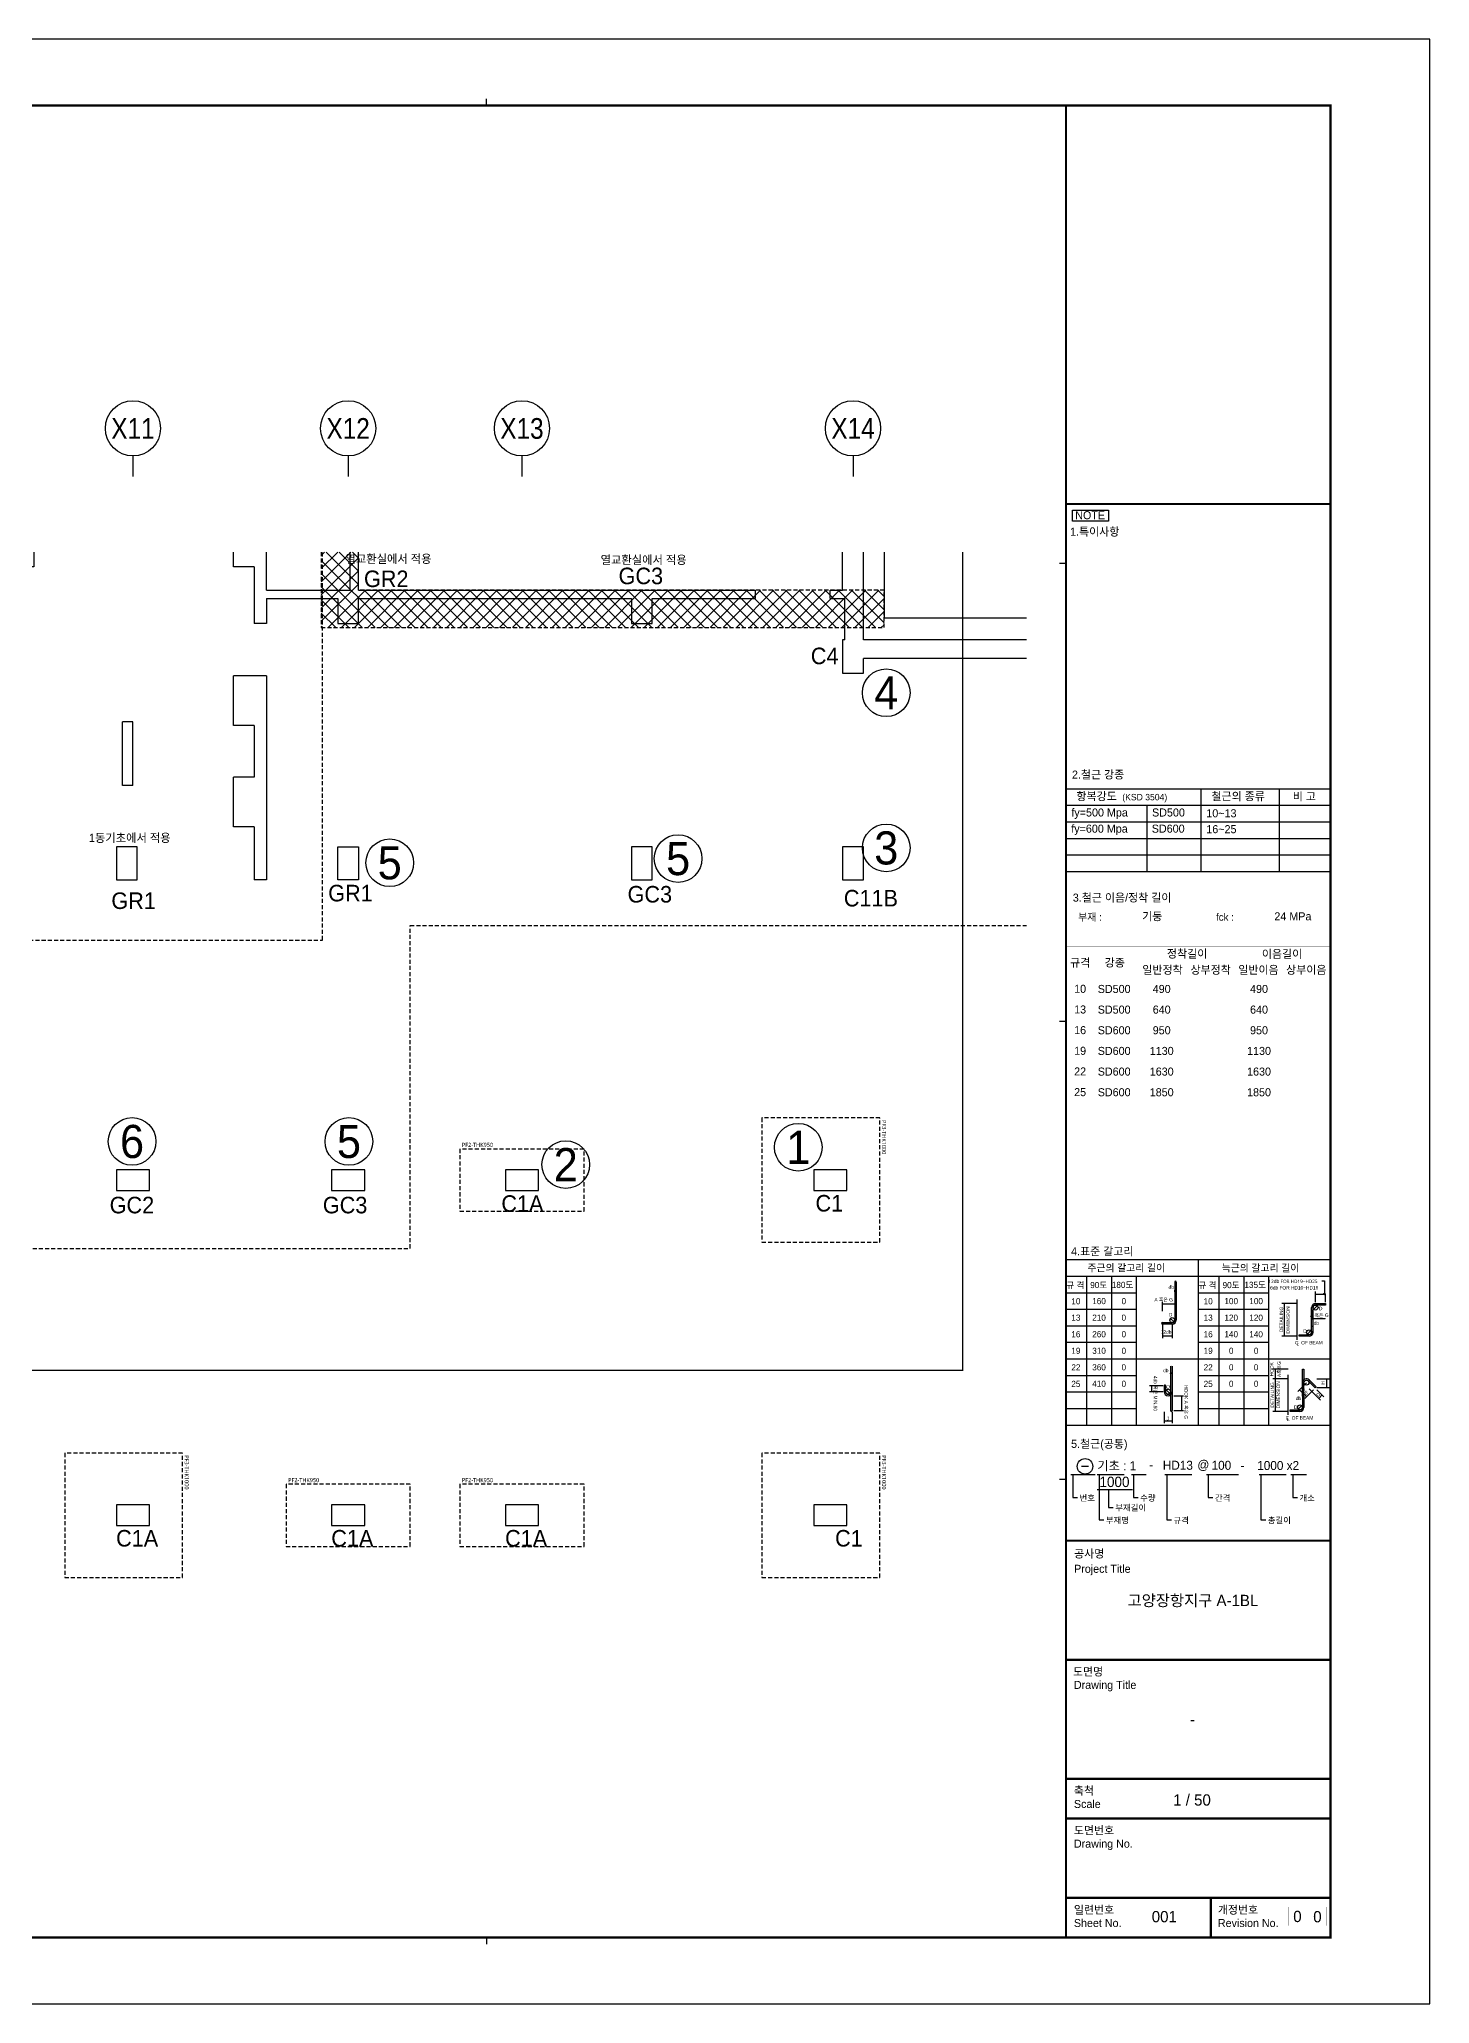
# Model space of a CAD drawing. Header units: millimetres. Extents: x 321717 to 696608, y -514806 to -16026.
# Drawn here: x 437864 to 471464, y -456668 to -409205 of the extents above; entities that cross this region are included whole.
import ezdxf
from ezdxf.enums import TextEntityAlignment as Align

# ---------------------------------------------------------------- set-up
doc = ezdxf.new("R2010")
doc.units = ezdxf.units.MM
doc.header["$LTSCALE"] = 65
doc.linetypes.add('XS-기초$0$HID', pattern=[2.3, 1.5, -0.8])
doc.layers.get('Defpoints').update_dxf_attribs({"color": 145})
for name, color, linetype in [('AMAC-NO', 5, 'Continuous'), ('BUB', 7, 'Continuous'), ('NAME-C', 1, 'Continuous'), ('NAME-F', 6, 'Continuous'), ('XS-기초$0$MAT', 3, 'XS-기초$0$HID'), ('XS-기초$0$PILE-P', 4, 'XS-기초$0$HID'), ('XS-기초$0$WALL', 11, 'Continuous'), ('XS-기초$0$기초꺽임', 4, 'XS-기초$0$HID'), ('XS-기초$0$기초꺽임-HAT', 5, 'Continuous'), ('XS-기초$0$기초연단', 3, 'Continuous'), ('XS-기초$0$하부보강', 7, 'XS-기초$0$HID'), ('기초꺽임', 7, 'Continuous')]:
    doc.layers.add(name, color=color, linetype=linetype)
doc.layers.add('TEXT', color=3, linetype='Continuous', lineweight=9)
doc.layers.add('XTITLE', color=22, linetype='Continuous', lineweight=0)
doc.layers.add('XS-기초$0$DEFPOINT', color=144, linetype='Continuous', plot=False)
doc.styles.add('ARIAL', font='malgun_0.ttf')
doc.styles.add('HYULL', font='Dotum.ttf')
doc.styles.add('XRebarSheet', font='HMKMRHD.TTF')
doc.styles.add('XS-기초$0$맑은고딕', font='malgun_0.ttf')
doc.styles.add('돋움', font='malgun_0.ttf')
doc.styles.add('돋음', font='Dotum.ttf')
doc.dimstyles.new('NDIM', dxfattribs={"dimtxt": 3, "dimasz": 1.5, "dimexe": 2, "dimexo": 2, "dimgap": 1, "dimtad": 1, "dimdec": 0, "dimdsep": 46, "dimlunit": 6, "dimtxsty": 'ARIAL', "dimblk": 'DOT', "dimcen": 1, "dimclrd": 256, "dimclre": 7, "dimclrt": 3, "dimadec": 0, "dimazin": 0, "dimtfac": 1, "dimtdec": 0, "dimtix": 1, "dimtmove": 2, "dimatfit": 3, "dimldrblk": 'DOT', "dimfxl": 8, "dimtvp": 1, "dimtolj": 1, "dimlwd": -1, "dimlwe": -1, "dimarcsym": 0})

# ---------------------------------------------------------------- blocks, each defined once
blk = doc.blocks.new('_Dot')
at = {"color": 0, "linetype": 'ByBlock', "lineweight": -2}
blk.add_line((-0.5, 0), (-1, 0), dxfattribs=at)
at = {"color": 0, "linetype": 'ByBlock', "const_width": 0.5}
blk.add_lwpolyline([(-0.25, 0, 1), (0.25, 0, 1)], format="xyb", close=True, dxfattribs=at)
blk = doc.blocks.new('*D118')
at = {"color": 7, "transparency": 16777216}
for p, q in [((80432, 20451), (80432, 20463)), ((80477, 20451), (80477, 20463))]:
    blk.add_line(p, q, dxfattribs=at)
at = {"transparency": 16777216}
blk.add_line((80433, 20461), (80475, 20461), dxfattribs=at)
at = {"layer": 'Defpoints', "color": 0, "transparency": 16777216}
for p in [(80432, 20449), (80477, 20461), (80477, 20449)]:
    blk.add_point(p, dxfattribs=at)
at = {"transparency": 16777216, "xscale": 1.5, "yscale": 1.5, "zscale": 1.5, "rotation": 180}
blk.add_blockref('_Dot', (80432, 20461), dxfattribs=at)
at = {"transparency": 16777216, "xscale": 1.5, "yscale": 1.5, "zscale": 1.5}
blk.add_blockref('_Dot', (80477, 20461), dxfattribs=at)
blk = doc.blocks.new('*D119')
at = {"color": 7, "transparency": 16777216}
for p, q in [((76172, 19024), (76172, 19045)), ((76217, 19024), (76217, 19045))]:
    blk.add_line(p, q, dxfattribs=at)
at = {"transparency": 16777216}
blk.add_line((76215, 19043), (76174, 19043), dxfattribs=at)
at = {"layer": 'Defpoints', "color": 0, "transparency": 16777216}
for p in [(76172, 19043), (76172, 19022), (76217, 19022)]:
    blk.add_point(p, dxfattribs=at)
at = {"transparency": 16777216, "xscale": 1.5, "yscale": 1.5, "zscale": 1.5, "rotation": 180}
blk.add_blockref('_Dot', (76172, 19043), dxfattribs=at)
at = {"transparency": 16777216, "xscale": 1.5, "yscale": 1.5, "zscale": 1.5}
blk.add_blockref('_Dot', (76217, 19043), dxfattribs=at)
blk = doc.blocks.new('*D120')
at = {"transparency": 16777216}
blk.add_line((80158, 18181), (80199, 18181), dxfattribs=at)
at = {"layer": 'Defpoints', "color": 0, "transparency": 16777216}
for p in [(80156, 18181), (80201, 18181), (80201, 18181)]:
    blk.add_point(p, dxfattribs=at)
at = {"transparency": 16777216, "xscale": 1.5, "yscale": 1.5, "zscale": 1.5, "rotation": 180}
blk.add_blockref('_Dot', (80156, 18181), dxfattribs=at)
at = {"transparency": 16777216, "xscale": 1.5, "yscale": 1.5, "zscale": 1.5}
blk.add_blockref('_Dot', (80201, 18181), dxfattribs=at)
blk = doc.blocks.new('XS-기초$0$PF2')
at = {"layer": 'XS-기초$0$MAT', "linetype": 'XS-기초$0$HID'}
blk.add_lwpolyline([(-1500, -750), (1500, -750), (1500, 750), (-1500, 750)], close=True, dxfattribs=at)
at = {"layer": 'XS-기초$0$DEFPOINT', "color": 1, "style": 'XS-기초$0$맑은고딕'}
blk.add_text('PF2-THK950', height=100, dxfattribs=at).set_placement((-1450, 850), align=Align.MIDDLE_LEFT)
blk = doc.blocks.new('XS-기초$0$PF3')
at = {"layer": 'XS-기초$0$MAT', "linetype": 'XS-기초$0$HID'}
blk.add_lwpolyline([(-1500, -1650), (1500, -1650), (1500, 1200), (-1500, 1200)], close=True, dxfattribs=at)
at = {"layer": 'XS-기초$0$DEFPOINT', "color": 1, "style": 'XS-기초$0$맑은고딕'}
blk.add_text('PF3-THK1000', height=100, dxfattribs=at).set_placement((-1450, 1300), align=Align.MIDDLE_LEFT)
blk = doc.blocks.new('BUB')
at = {"layer": 'BUB'}
blk.add_line((0, 1500), (0, 0), dxfattribs=at)
blk.add_circle((0, 3500), 2000, dxfattribs=at)
blk = doc.blocks.new('asdraa')
at = {"layer": 'XS-기초$0$기초꺽임-HAT'}
h = blk.add_hatch(dxfattribs=at)
h.set_pattern_fill('ANSI37', color=8, scale=1800, style=0)
h.set_pattern_definition([(45, (-182074, -166700), (-159.09903, 159.09903), []), (135, (-182074, -166700), (-159.09903, -159.09903), [])])
h.paths.add_polyline_path([(9736, 23621), (8836, 23621), (8836, 21800), (22436, 21800), (22436, 22700), (9736, 22700)])
at = {"layer": 'XS-기초$0$하부보강'}
h = blk.add_hatch(dxfattribs=at)
h.set_pattern_fill('ANSI37', color=8, scale=200)
h.set_pattern_definition([(45, (-443615.26, 352544.86), (-449.0128, 449.0128), []), (135, (-443615.26, 352544.86), (-449.0128, -449.0128), [])])
h.paths.add_polyline_path([(-1014, 6000), (-15714, 6000), (-15714, 14250), (-1014, 14250)])
at = {"layer": 'NAME-F'}
blk.add_lwpolyline([(-1014, 6000), (-15714, 6000), (-15714, 14250), (-1014, 14250)], close=True, dxfattribs=at)
at = {"layer": 'XS-기초$0$WALL', "color": 5}
for p, q in [((-24164, 15950), (-24164, 23621)), ((-23664, 23250), (-23664, 23621)), ((-20164, 15950), (-20164, 23621)), ((-19864, 23265), (-19364, 23265)), ((-19864, 23265), (-19864, 20630)), ((-19364, 23265), (-19364, 23621)), ((-14539, 23621), (-14539, 23265)), ((-14539, 23265), (-11589, 23265)), ((-11589, 23621), (-11589, 23265)), ((-6424, 23621), (-6424, 19430)), ((-6174, 23265), (-5624, 23265)), ((-6174, 23265), (-6174, 20630)), ((-5624, 23265), (-5624, 23621)), ((-1059, 23621), (-1059, 23265)), ((1891, 23265), (-1059, 23265)), ((1891, 23621), (1891, 23265)), ((6716, 23265), (6716, 23621)), ((7216, 23265), (6716, 23265)), ((7216, 23265), (7216, 21900)), ((7516, 22700), (7516, 23621)), ((9536, 22700), (9536, 23621)), ((9736, 22700), (9736, 23621)), ((21436, 22700), (21436, 23621)), ((21936, 21500), (21936, 23621)), ((-23964, 16500), (-23964, 23250)), ((-23964, 23250), (-23664, 23250)), ((7516, 22700), (9536, 22700)), ((7516, 22500), (7516, 21900)), ((7516, 22500), (9236, 22500)), ((9236, 22500), (9236, 21900)), ((9736, 22700), (19326, 22700)), ((9736, 22500), (16336, 22500)), ((9736, 21900), (9736, 22500)), ((16336, 22500), (16336, 21900)), ((16836, 22500), (19326, 22500)), ((16836, 21900), (16836, 22500)), ((19326, 22500), (19326, 22700)), ((21136, 22700), (21436, 22700)), ((21136, 22500), (21136, 22700)), ((21136, 22500), (21486, 22500)), ((21486, 21500), (21486, 22500)), ((7516, 21900), (7216, 21900)), ((9236, 21900), (9736, 21900)), ((16336, 21900), (16836, 21900)), ((21486, 21500), (21436, 21500)), ((21436, 21500), (21436, 20700)), ((25881, 21500), (21936, 21500)), ((21936, 20700), (21936, 21050)), ((25881, 21050), (21936, 21050)), ((-19864, 20630), (-19364, 20630)), ((-19364, 19430), (-19364, 20630)), ((-13764, 20630), (-12964, 20630)), ((-13764, 19430), (-13764, 20630)), ((-12964, 19430), (-12964, 20630)), ((-6174, 20630), (-5624, 20630)), ((-5624, 19430), (-5624, 20630)), ((16, 19430), (16, 20630)), ((16, 20630), (816, 20630)), ((816, 20630), (816, 19430)), ((7516, 20630), (6716, 20630)), ((6716, 19430), (6716, 20630)), ((7516, 20630), (7516, 15700)), ((21436, 20700), (21936, 20700)), ((-16934, 17985), (-16934, 19520)), ((-16934, 19520), (-16684, 19520)), ((-16684, 17985), (-16684, 19520)), ((-9444, 17985), (-9444, 19520)), ((-9194, 19520), (-9444, 19520)), ((-9194, 17985), (-9194, 19520)), ((-3454, 17985), (-3454, 19520)), ((-3454, 19520), (-3204, 19520)), ((-3204, 17985), (-3204, 19520)), ((4036, 17985), (4036, 19520)), ((4286, 19520), (4036, 19520)), ((4286, 17985), (4286, 19520)), ((-19864, 19430), (-19364, 19430)), ((-19864, 19430), (-19864, 18185)), ((-13764, 19430), (-12964, 19430)), ((-6424, 19430), (-5624, 19430)), ((816, 19430), (16, 19430)), ((7216, 19430), (6716, 19430)), ((7216, 19430), (7216, 18185)), ((-19864, 18185), (-19364, 18185)), ((-19364, 16985), (-19364, 18185)), ((-13764, 18185), (-12964, 18185)), ((-13764, 16985), (-13764, 18185)), ((-12964, 16985), (-12964, 18185)), ((-6424, 18185), (-5624, 18185)), ((-6424, 15700), (-6424, 18185)), ((-5624, 16985), (-5624, 18185)), ((16, 16985), (16, 18185)), ((16, 18185), (816, 18185)), ((816, 18185), (816, 16985)), ((6716, 16985), (6716, 18185)), ((7216, 18185), (6716, 18185)), ((-16934, 17985), (-16684, 17985)), ((-9194, 17985), (-9444, 17985)), ((-3454, 17985), (-3204, 17985)), ((4286, 17985), (4036, 17985)), ((-19864, 16985), (-19364, 16985)), ((-19864, 16985), (-19864, 16200)), ((-13764, 16985), (-12964, 16985)), ((-6174, 16985), (-5624, 16985)), ((-6174, 15700), (-6174, 16985)), ((816, 16985), (16, 16985)), ((7216, 16985), (6716, 16985)), ((7216, 16985), (7216, 15700)), ((-23664, 16500), (-23964, 16500)), ((-23664, 15950), (-23664, 16500)), ((-19364, 16200), (-19864, 16200)), ((-19364, 15950), (-19364, 16200)), ((-11464, 16500), (-11964, 16500)), ((-11964, 16500), (-11964, 15950)), ((-11464, 15700), (-11464, 16500)), ((-3464, 16500), (-3964, 16500)), ((-3964, 16500), (-3964, 15700)), ((-3464, 15700), (-3464, 16500)), ((4386, 16500), (3886, 16500)), ((3886, 16500), (3886, 15700)), ((4386, 15700), (4386, 16500)), ((16836, 16500), (16336, 16500)), ((16336, 16500), (16336, 15700)), ((16836, 15700), (16836, 16500)), ((21936, 16500), (21436, 16500)), ((21436, 16500), (21436, 15700)), ((21936, 15700), (21936, 16500)), ((-24164, 15950), (-25496, 15950)), ((-11464, 15700), (-25496, 15700)), ((-20164, 15950), (-23664, 15950)), ((-19364, 15950), (-11964, 15950)), ((-6174, 15700), (-6424, 15700)), ((-3964, 15700), (-3464, 15700)), ((3886, 15700), (4386, 15700)), ((7516, 15700), (7216, 15700)), ((16336, 15700), (16836, 15700)), ((21436, 15700), (21936, 15700)), ((-25496, 8700), (-13374, 8700)), ((-13374, 8700), (-13374, 8450)), ((-12464, 8700), (-11464, 8700)), ((-12464, 8700), (-12464, 8450)), ((-11464, 7900), (-11464, 8700)), ((-3464, 8700), (-3964, 8700)), ((-3964, 8700), (-3964, 7900)), ((-3464, 7900), (-3464, 8700)), ((3886, 8700), (3886, 8200)), ((4686, 8700), (3886, 8700)), ((4686, 8200), (4686, 8700)), ((9086, 8700), (9086, 8200)), ((9886, 8700), (9086, 8700)), ((9886, 8200), (9886, 8700)), ((13286, 8700), (13286, 8200)), ((14086, 8700), (13286, 8700)), ((14086, 8200), (14086, 8700)), ((20736, 8700), (20736, 8200)), ((21536, 8700), (20736, 8700)), ((21536, 8200), (21536, 8700)), ((-25496, 8450), (-24164, 8450)), ((-24164, 8450), (-24164, 7900)), ((-23664, 8450), (-20164, 8450)), ((-23664, 7900), (-23664, 8450)), ((-20164, 8450), (-20164, 8200)), ((-20164, 8200), (-19364, 8200)), ((-19364, 8450), (-13374, 8450)), ((-19364, 8200), (-19364, 8450)), ((-12464, 8450), (-11964, 8450)), ((-11964, 8450), (-11964, 7900)), ((3886, 8200), (4686, 8200)), ((9086, 8200), (9886, 8200)), ((13286, 8200), (14086, 8200)), ((20736, 8200), (21536, 8200)), ((-24164, 7900), (-23664, 7900)), ((-11964, 7900), (-11464, 7900)), ((-3964, 7900), (-3464, 7900)), ((-23664, 4100), (-24164, 4100)), ((-24164, 4100), (-24164, 3300)), ((-23664, 3300), (-23664, 4100)), ((-19464, 4100), (-19964, 4100)), ((-19964, 4100), (-19964, 3300)), ((-19464, 3300), (-19464, 4100)), ((-11464, 4100), (-11964, 4100)), ((-11964, 4100), (-11964, 3300)), ((-11464, 3300), (-11464, 4100)), ((-3464, 4100), (-3964, 4100)), ((-3964, 4100), (-3964, 3300)), ((-3464, 3300), (-3464, 4100)), ((-24164, 3300), (-23664, 3300)), ((-19964, 3300), (-19464, 3300)), ((-11964, 3300), (-11464, 3300)), ((-3964, 3300), (-3464, 3300)), ((3886, 600), (3886, 100)), ((4686, 600), (3886, 600)), ((4686, 100), (4686, 600)), ((9086, 600), (9086, 100)), ((9886, 600), (9086, 600)), ((9886, 100), (9886, 600)), ((13286, 600), (13286, 100)), ((14086, 600), (13286, 600)), ((14086, 100), (14086, 600)), ((20736, 600), (20736, 100)), ((21536, 600), (20736, 600)), ((21536, 100), (21536, 600)), ((3886, 100), (4686, 100)), ((9086, 100), (9886, 100)), ((13286, 100), (14086, 100)), ((20736, 100), (21536, 100)), ((-23664, -2700), (-24164, -2700)), ((-24164, -2700), (-24164, -3500)), ((-23664, -3500), (-23664, -2700)), ((-19464, -2700), (-19964, -2700)), ((-19964, -2700), (-19964, -3500)), ((-19464, -3500), (-19464, -2700)), ((-11464, -2700), (-11964, -2700)), ((-11964, -2700), (-11964, -3500)), ((-11464, -3500), (-11464, -2700)), ((-3464, -2700), (-3964, -2700)), ((-3964, -2700), (-3964, -3500)), ((-3464, -3500), (-3464, -2700)), ((-24164, -3500), (-23664, -3500)), ((-19964, -3500), (-19464, -3500)), ((-11964, -3500), (-11464, -3500)), ((-3964, -3500), (-3464, -3500))]:
    blk.add_line(p, q, dxfattribs=at)
blk.add_lwpolyline([(9236, 16500), (9736, 16500), (9736, 15700), (9236, 15700)], close=True, dxfattribs=at)
at = {"layer": 'XS-기초$0$기초꺽임'}
for points in [[(-25496, 15000), (-23264, 15000), (-23264, 23621)], [(-24164, 23621), (-24164, 15950), (-25496, 15950)], [(8836, 23621), (8836, 21800), (22436, 21800), (22436, 22700), (9736, 22700), (9736, 23621)]]:
    blk.add_lwpolyline(points, dxfattribs=at)
at = {"layer": 'XS-기초$0$기초연단', "linetype": 'XS-기초$0$HID'}
for p, q in [((-21539, 18075), (-21539, 23621)), ((8866, 14250), (8866, 23621)), ((-22289, 18075), (-22289, 14250)), ((-21539, 18075), (-22289, 18075)), ((-22289, 14250), (8866, 14250)), ((10986, 14600), (25881, 14600)), ((10986, 6800), (10986, 14600)), ((-25496, 6800), (10986, 6800))]:
    blk.add_line(p, q, dxfattribs=at)
at = {"layer": 'XS-기초$0$기초연단'}
for p in [(22436, 23621), (25881, 22025)]:
    blk.add_line(p, (22436, 22025), dxfattribs=at)
at = {"layer": '기초꺽임', "color": 1, "const_width": 30}
blk.add_lwpolyline([(-22289, 23621), (-22289, 0), (0, 0), (0, 3850), (24336, 3850), (24336, 23621)], dxfattribs=at)
at = {"layer": 'BUB', "xscale": 0.3333333333333333, "yscale": 0.3333333333333333, "zscale": 0.3333333333333333}
for p in [(-23914, 25400), (-19714, 25440), (-11714, 25446), (-3714, 25446), (4286, 25446), (9486, 25446), (13686, 25446), (21686, 25446)]:
    blk.add_blockref('BUB', p, dxfattribs=at)
at = {"layer": 'BUB', "xscale": 0.3333333333333333, "yscale": 0.3333333333333333, "zscale": 0.3333333333333333, "rotation": 90}
for p in [(-25795, 16100), (-25795, 8450), (-25795, 350)]:
    blk.add_blockref('BUB', p, dxfattribs=at)
at = {"layer": 'XS-기초$0$PILE-P', "rotation": 270}
for name, p in [('XS-기초$0$PF3', (21136, 8450)), ('XS-기초$0$PF2', (-23914, 3700)), ('XS-기초$0$PF2', (-19714, 3700)), ('XS-기초$0$PF2', (-11714, 3700)), ('XS-기초$0$PF2', (-3714, 3700)), ('XS-기초$0$PF3', (4286, 350)), ('XS-기초$0$PF3', (21136, 350)), ('XS-기초$0$PF2', (-23914, -3100)), ('XS-기초$0$PF2', (-19714, -3100)), ('XS-기초$0$PF2', (-11714, -3100)), ('XS-기초$0$PF2', (-3714, -3100))]:
    blk.add_blockref(name, p, dxfattribs=at)
at = {"layer": 'XS-기초$0$PILE-P'}
for p in [(13686, 8450), (9486, 350), (13686, 350)]:
    blk.add_blockref('XS-기초$0$PF2', p, dxfattribs=at)
at = {"layer": 'TEXT', "style": '돋음', "width": 0.9}
for s, p in [('X7', (-23914, 26565)), ('X8', (-19714, 26605)), ('X9', (-11714, 26610)), ('X10', (-3714, 26610)), ('X11', (4286, 26610)), ('X12', (9486, 26610)), ('X13', (13686, 26610)), ('X14', (21686, 26610))]:
    blk.add_text(s, height=500, dxfattribs=at).set_placement(p, align=Align.MIDDLE_CENTER)
for s, p in [('Y16', (-26959, 16100)), ('Y15', (-26959, 8450)), ('Y14', (-26959, 350))]:
    blk.add_text(s, height=500, rotation=90, dxfattribs=at).set_placement(p, align=Align.MIDDLE_CENTER)
at = {"layer": 'XTITLE', "color": 2, "style": '돋움'}
blk.add_text('타워기초', height=364.1, dxfattribs=at).set_placement((-8665, 9906, 2), align=Align.MIDDLE_LEFT)
blk = doc.blocks.new('dhs_sheet2e')
h = blk.add_hatch(color=256)
edge = h.paths.add_edge_path()
edge.add_line((76299, 21797), (76299, 20646.2))
edge.add_arc((76224.2, 20646.2), 74.7, -90, 0, ccw=False)
edge.add_line((76224.2, 20571.5), (75925.3, 20571.5))
edge.add_arc((75925.3, 20549.1), 22.4, 90, 270)
edge.add_line((75925.3, 20526.7), (76224.2, 20526.7))
edge.add_arc((76224.2, 20646.2), 119.6, 270, 360)
edge.add_line((76343.8, 20646.2), (76343.8, 21797))
edge.add_arc((76321.4, 21797), 22.4, 0, 180)
blk.add_hatch(color=256).paths.add_polyline_path([(80850.3, 21144.3), (80551.4, 21144.3, 0.4142136), (80431.9, 21024.7), (80431.9, 20621.2), (80431.9, 20277.5, -0.4142136), (80357.1, 20202.7), (80058.2, 20202.7), (80058.2, 20157.9), (80357.1, 20157.9, 0.4142136), (80476.7, 20277.5), (80476.7, 20621.2), (80476.7, 21024.7, -0.4142136), (80551.4, 21099.4), (80850.3, 21099.4)])
h = blk.add_hatch(color=256)
h.paths.add_polyline_path([(76216.8, 18481.2, -0.2277351), (76172, 18387.9), (76172, 17913.3, 1), (76216.8, 17913.3)])
h.paths.add_polyline_path([(76216.8, 19258.4, 1), (76172, 19258.4), (76172, 18481.2, -0.1833618), (76153.2, 18431.7, -0.6790836), (76150.1, 18423.9, -0.2067221), (76146.9, 18425.3, -0.6466922), (76022.6, 18481.2), (76022.6, 18660.6, 1), (75977.7, 18660.6), (75977.7, 18481.2, 1), (76216.8, 18481.2)])
h.paths.add_polyline_path([(76153.2, 18431.7, -0.0300135), (76146.9, 18425.3, 0.2067221), (76150.1, 18423.9, 0.6790836)], flags=17)
h = blk.add_hatch(color=256)
h.paths.add_polyline_path([(80200.9, 19160.1), (80156.1, 19160.1), (80156.1, 18756.6, -0.2277351), (80200.9, 18850)])
h.paths.add_polyline_path([(80156.1, 18756.6), (80156.1, 18353.1), (80156.1, 18009.4, -0.4142136), (80081.4, 17934.7), (79782.5, 17934.7), (79782.5, 17889.8), (80081.4, 17889.8, 0.4142136), (80200.9, 18009.4), (80200.9, 18353.1), (80200.9, 18756.6, -0.6681786), (80328.5, 18809.5), (80539.9, 18598.1), (80571.6, 18629.8), (80360.2, 18841.2, 0.6681786)])
at = {"color": 7}
for p, q in [((55508.9, 57331.7), (55508.9, 57531.5)), ((73013.1, 43498.2), (72813.3, 43498.2)), ((73013.1, 36694), (81003.6, 36694)), ((73013.1, 36194.6), (81003.6, 36194.6)), ((75452.6, 36194.6), (75452.6, 34197)), ((77085.8, 36694), (77085.8, 34197)), ((79453.7, 36694), (79453.7, 34197)), ((73013.1, 35695.2), (81003.6, 35695.2)), ((73013.1, 35195.8), (81003.6, 35195.8)), ((73013.1, 34696.4), (81003.6, 34696.4)), ((73013.1, 34197), (81003.6, 34197)), ((73013.1, 29664.7), (72813.3, 29664.7)), ((80551.4, 21191.6), (80551.4, 21507.4)), ((80850.3, 21191.6), (80850.3, 21435)), ((76343.8, 20916), (76343.8, 21141.7)), ((79996, 21144.3), (79533, 21144.3)), ((80431.9, 20947.5), (80431.9, 20685.3)), ((79996, 20157.9), (79533, 20157.9)), ((79720.2, 19160.1), (79257.5, 19160.1)), ((75953.1, 18660.6), (75532.2, 18660.6)), ((75953.1, 18481.2), (75532.2, 18481.2)), ((79720.2, 18876.2), (79257.5, 18876.2)), ((79720.2, 18876.2), (79257.5, 18876.2)), ((80273.9, 18754.9), (80011.4, 18492.3)), ((80485.3, 18543.5), (80222.7, 18281)), ((80488.8, 18437.8), (80698.5, 18228.1)), ((80591.1, 18876.2), (80958.3, 18876.2)), ((80591.1, 18607.2), (80958.3, 18607.2)), ((80594.5, 18543.5), (80804.2, 18333.8)), ((75977.7, 17876.9), (75977.7, 17530.5)), ((76216.8, 17876.9), (76216.8, 17530.5)), ((76270.6, 18361.7), (76562.3, 18361.7)), ((76270.6, 17913.3), (76562.3, 17913.3)), ((79720.2, 17885.5), (79257.5, 17885.5)), ((73477.6, 16230.5), (73697, 16230.5)), ((73013.1, 15831.2), (72813.3, 15831.2)), ((55508.9, 1997.6), (55508.9, 1797.9))]:
    blk.add_line(p, q, dxfattribs=at)
at = {"color": 7, "ltscale": 2}
for p, q in [((73013.1, 22471.6), (81003.6, 22471.6)), ((73013.1, 21972.2), (81003.6, 21972.2)), ((73637.3, 21972.2), (73637.3, 17477.6)), ((74386.4, 21972.2), (74386.4, 17477.6)), ((75135.6, 21972.2), (75135.6, 17477.6)), ((77008.3, 22471.6), (77008.3, 17477.6)), ((77632.6, 21972.2), (77632.6, 17477.6)), ((78381.7, 21972.2), (78381.7, 17477.6)), ((79130.8, 21972.2), (79130.8, 17477.6)), ((73013.1, 21472.8), (75135.6, 21472.8)), ((77008.3, 21472.8), (79130.8, 21472.8)), ((75135.6, 19475.2), (77008.3, 19475.2)), ((79130.8, 19475.2), (81003.6, 19475.2)), ((73013.1, 17477.6), (81003.6, 17477.6))]:
    blk.add_line(p, q, dxfattribs=at)
for p, q in [((76299, 21797), (76299, 20646.2)), ((76343.8, 21797), (76343.8, 20646.2)), ((80553.3, 21432.5), (80848.4, 21432.5)), ((80742.8, 21835.3), (80817.5, 21835.3)), ((80817.5, 21835.3), (80817.5, 21432.5)), ((79607.9, 21142.4), (79607.9, 20159.8)), ((80431.9, 20277.5), (80431.9, 21024.7)), ((80476.7, 20277.5), (80476.7, 21024.7)), ((80498.6, 20971.9), (80604.3, 21077.5)), ((80551.4, 21144.3), (80850.3, 21144.3)), ((80850.3, 21099.4), (80551.4, 21099.4)), ((80850.3, 21144.3), (80850.3, 21099.4)), ((75925.3, 20571.5), (76224.2, 20571.5)), ((76224.2, 20526.7), (75925.3, 20526.7)), ((76277.1, 20593.4), (76171.4, 20699.1)), ((80058.2, 20202.7), (80357.1, 20202.7)), ((80058.2, 20157.9), (80058.2, 20202.7)), ((80304.3, 20224.6), (80410, 20330.3)), ((80835.3, 20687.8), (80431.9, 20687.8)), ((80357.1, 20157.9), (80058.2, 20157.9)), ((76172, 19258.4), (76172, 18481.2)), ((76216.8, 19258.4), (76216.8, 18481.2)), ((79332.2, 19158.3), (79332.2, 18878.1)), ((75592.1, 18659.1), (75592.1, 18482.7)), ((75977.7, 18660.6), (75977.7, 18481.2)), ((76022.6, 18660.6), (76022.6, 18481.2)), ((76150.1, 18428.4), (76044.4, 18534.1)), ((79332.2, 18874.3), (79332.2, 17887.4)), ((80065.6, 18544), (80274.3, 18335.3)), ((80156.1, 18353.1), (80156.1, 18756.6)), ((80200.9, 18353.1), (80200.9, 18756.6)), ((80328.5, 18809.5), (80539.9, 18598.1)), ((80357.7, 18568.9), (80698.5, 18228.1)), ((80360.2, 18841.2), (80571.6, 18629.8)), ((80539.9, 18598.1), (80571.6, 18629.8)), ((80883.4, 18874.3), (80883.4, 18609.1)), ((76502.4, 18360.2), (76502.4, 17914.8)), ((79782.5, 17889.8), (79782.5, 17934.7)), ((79782.5, 17934.7), (80081.4, 17934.7)), ((80081.4, 17889.8), (79782.5, 17889.8)), ((80028.6, 17956.6), (80134.2, 18062.2)), ((80156.1, 18353.1), (80156.1, 18009.4)), ((80200.9, 18353.1), (80200.9, 18009.4)), ((80749.9, 18385.4), (80646.9, 18282.4)), ((76215.3, 17590.4), (75979.2, 17590.4))]:
    blk.add_line(p, q)
at = {"color": 1}
for p, q in [((76299, 21501), (76299, 21548.4)), ((76342.3, 21546.4), (76300.5, 21546.4)), ((76343.8, 21501), (76343.8, 21548.4)), ((75925.3, 20916), (75925.3, 21199.6)), ((75926.8, 21139.7), (76342.3, 21139.7)), ((75925.3, 20500.1), (75925.3, 20098.9)), ((76224.2, 20500.1), (76224.2, 20098.9)), ((76222.7, 20158.9), (75926.8, 20158.9))]:
    blk.add_line(p, q, dxfattribs=at)
at = {"linetype": 'Continuous'}
for p, q in [((79998.5, 20053.3), (79998.5, 21263.8)), ((79722.7, 17785.2), (79722.7, 18995.8))]:
    blk.add_line(p, q, dxfattribs=at)
at = {"color": 4}
for p, q in [((80156.1, 19160.1), (80200.9, 19160.1)), ((80156.1, 18756.6), (80156.1, 19160.1)), ((80200.9, 19160.1), (80200.9, 18850)), ((76216.8, 18481.2), (76216.8, 17913.3)), ((76172, 18387.9), (76172, 17913.3))]:
    blk.add_line(p, q, dxfattribs=at)
at = {"color": 1, "ltscale": 2}
for p, q in [((73160.8, 15979.6), (73897.2, 15979.6)), ((73217.3, 15979.6), (73217.3, 15288.3)), ((73955, 15979.6), (74769.1, 15979.6)), ((73955, 15525.5), (75020.4, 15525.5)), ((74011.5, 15979.6), (74011.5, 14611.4)), ((74296, 15525.5), (74296, 14991.1)), ((74992, 15979.6), (75438.1, 15979.6)), ((75048.5, 15979.6), (75048.5, 15288.3)), ((75998.4, 15979.6), (76812.5, 15979.6)), ((76054.9, 15979.6), (76054.9, 14611.4)), ((77253.2, 15979.6), (78222.3, 15979.6)), ((77309.7, 15979.6), (77309.7, 15288.3)), ((78846.9, 15979.6), (79661, 15979.6)), ((78903.4, 15979.6), (78903.4, 14611.4)), ((79804.8, 15979.6), (80281.2, 15979.6)), ((79861.3, 15979.6), (79861.3, 15288.3)), ((73217.3, 15288.3), (73361.3, 15288.3)), ((74296, 14991.1), (74440, 14991.1)), ((75048.5, 15288.3), (75192.5, 15288.3)), ((77309.7, 15288.3), (77453.7, 15288.3)), ((79861.3, 15288.3), (80005.3, 15288.3)), ((74011.5, 14611.4), (74155.5, 14611.4)), ((76054.9, 14611.4), (76198.9, 14611.4)), ((78903.4, 14611.4), (79047.4, 14611.4))]:
    blk.add_line(p, q, dxfattribs=at)
at = {"color": 30}
for p, q in [((73013.1, 6791.9), (81003.6, 6791.9)), ((73013.1, 5593.3), (81003.6, 5593.3)), ((73013.1, 3196.2), (81003.6, 3196.2))]:
    blk.add_line(p, q, dxfattribs=at)
at = {"color": 7}
for points in [[(84000, 0), (84000, 59329.4), (0, 59329.4), (0, 0)], [(73208.2, 45108.5), (74292.8, 45108.5), (74292.8, 44775), (73208.2, 44775)]]:
    blk.add_lwpolyline(points, close=True, dxfattribs=at)
at = {"color": 30, "const_width": 64.9}
blk.add_lwpolyline([(81003.6, 57331.7), (2996.4, 57331.7), (2996.4, 1997.6), (81003.6, 1997.6)], close=True, dxfattribs=at)
at = {"color": 30}
for points, const_width in [([(73013.1, 1997.6), (73013.1, 57331.7)], 64.9), ([(73013.1, 45291.6), (81003.6, 45291.6)], 64.9), ([(73013.1, 37482.7), (81003.6, 37482.7)], 1.25), ([(73013.1, 13983.4), (81003.6, 13983.4)], 64.9), ([(73013.1, 10387.6), (81003.6, 10387.6)], 64.9), ([(73013.1, 6791.9), (81003.6, 6791.9)], 64.9), ([(73013.1, 5593.3), (81003.6, 5593.3)], 64.9), ([(73013.1, 3196.2), (81003.6, 3196.2)], 64.9), ([(77390.2, 1997.6), (77390.2, 3196.2)], 64.9)]:
    blk.add_lwpolyline(points, dxfattribs=dict(at, const_width=const_width))
at = {"ltscale": 2, "const_width": 1.25}
for points in [[(73013.1, 36694), (73013.1, 34197)], [(81003.6, 36694), (81003.6, 34197)], [(73013.1, 33114.4), (73013.1, 32518)], [(81003.6, 32518), (81003.6, 33114.4)], [(73013.1, 31595.4), (73013.1, 23480)], [(81003.6, 23480), (81003.6, 31595.4)]]:
    blk.add_lwpolyline(points, dxfattribs=at)
at = {"color": 7, "const_width": 1.25}
for points in [[(73013.1, 33114.4), (81003.6, 33114.4)], [(75010.7, 32518), (75010.7, 33114.4)], [(77008.3, 33114.4), (77008.3, 32518)], [(79005.9, 32518), (79005.9, 33114.4)], [(73013.1, 32518), (81003.6, 32518)], [(73013.1, 31920), (81003.6, 31920)], [(73839.2, 31920), (73839.2, 23480)], [(75231.7, 31920), (75231.7, 23480)], [(75231.7, 31445.6), (81003.6, 31445.6)], [(76674.7, 31445.6), (76674.7, 23480)], [(78117.6, 31920), (78117.6, 23480)], [(79560.6, 31445.6), (79560.6, 23480)], [(73013.1, 30971.1), (81003.6, 30971.1)], [(73013.1, 30346.9), (81003.6, 30346.9)], [(73013.1, 29722.6), (81003.6, 29722.6)], [(73013.1, 29098.3), (81003.6, 29098.3)], [(73013.1, 28474.1), (81003.6, 28474.1)], [(73013.1, 27849.8), (81003.6, 27849.8)], [(73013.1, 27225.6), (81003.6, 27225.6)], [(73013.1, 26601.3), (81003.6, 26601.3)], [(73013.1, 25977.1), (81003.6, 25977.1)], [(73013.1, 25352.8), (81003.6, 25352.8)], [(73013.1, 24728.5), (81003.6, 24728.5)], [(73013.1, 24104.3), (81003.6, 24104.3)], [(73013.1, 23480), (81003.6, 23480)]]:
    blk.add_lwpolyline(points, dxfattribs=at)
at = {"color": 7, "ltscale": 2, "const_width": 1.25}
blk.add_lwpolyline([(77008.3, 32518), (77008.3, 33114.4)], dxfattribs=at)
at = {"color": 1, "ltscale": 2, "const_width": 1.87}
for points in [[(79725.1, 2916.8), (79725.1, 2355), (80286.9, 2355), (80286.9, 2916.8), (79725.1, 2916.8)], [(80321.3, 2916.8), (80321.3, 2355), (80883.1, 2355), (80883.1, 2916.8), (80321.3, 2916.8)]]:
    blk.add_lwpolyline(points, dxfattribs=at)
for centre, radius in [((80817.5, 21432.5), 22.4), ((80817.5, 21432.5), 11.2), ((80551.4, 21024.7), 74.7), ((80498.6, 20971.9), 4.48), ((80604.3, 21077.5), 4.48), ((76171.4, 20699.1), 4.48), ((76277.1, 20593.4), 4.48), ((80357.1, 20277.5), 74.7), ((80304.3, 20224.6), 4.48), ((80410, 20330.3), 4.48), ((76044.4, 18534.1), 4.48), ((76150.1, 18428.4), 4.48), ((80275.7, 18756.6), 74.7), ((80081.4, 18009.4), 74.7), ((80028.6, 17956.6), 4.48), ((80134.2, 18062.2), 4.48)]:
    blk.add_circle(centre, radius)
at = {"color": 4}
for centre in [(76224.2, 20646.2), (76097.3, 18481.2)]:
    blk.add_circle(centre, 74.7, dxfattribs=at)
at = {"color": 7, "linetype": 'Continuous'}
blk.add_circle((73588.4, 16228.7), 234.1, dxfattribs=at).dxf.unprotected_set("ltscale", 0)
for centre, radius, start, end in [((76321.4, 21797), 22.4, 0, 180), ((80551.4, 21024.7), 119.6, 90, 180), ((80551.4, 21024.7), 74.7, 90, 180), ((75925.3, 20549.1), 22.4, 90, 270), ((76224.2, 20646.2), 119.6, 270, 0), ((76224.2, 20646.2), 74.7, 270, 0), ((80357.1, 20277.5), 74.7, 270, 0), ((80357.1, 20277.5), 119.6, 270, 0), ((76000.1, 18660.6), 22.4, 0, 180), ((76097.3, 18481.2), 119.6, 180, 0), ((76097.3, 18481.2), 74.7, 180, 0), ((80275.7, 18756.6), 119.6, 45, 180), ((80081.4, 18009.4), 119.6, 270, 0), ((80081.4, 18009.4), 74.7, 270, 0)]:
    blk.add_arc(centre, radius, start, end)
at = {"color": 4}
blk.add_arc((76194.4, 17913.3), 22.4, 180, 0, dxfattribs=at)
at = {"color": 1, "rotation": 180}
for p, xscale, yscale, zscale in [((76299, 21546.4), 1.5, 1.5, 1.5), ((75925.3, 21139.7), 11.98573127229489, 11.98573127229489, 11.98573127229489), ((75925.3, 20158.9), 11.98573127229489, 11.98573127229489, 11.98573127229489)]:
    blk.add_blockref('_Dot', p, dxfattribs=dict(at, xscale=xscale, yscale=yscale, zscale=zscale))
at = {"color": 1}
for p, xscale, yscale, zscale in [((76343.8, 21546.4), 1.5, 1.5, 1.5), ((76343.8, 21139.7), 1.498216409036861, 1.498216409036861, 1.498216409036861), ((76224.2, 20158.9), 11.98573127229489, 11.98573127229489, 11.98573127229489)]:
    blk.add_blockref('_Dot', p, dxfattribs=dict(at, xscale=xscale, yscale=yscale, zscale=zscale))
for p, xscale, yscale, zscale, rotation in [((80551.4, 21432.5), 14.98216409036861, 14.98216409036861, 14.98216409036861, 180), ((79607.9, 21144.3), 14.98216409036861, 14.98216409036861, 14.98216409036861, 90), ((79607.9, 20157.9), 14.98216409036861, 14.98216409036861, 14.98216409036861, 270), ((80431.9, 20687.8), 14.98216409036861, 14.98216409036861, 14.98216409036861, 180), ((79332.2, 19160.1), 14.98216409036861, 14.98216409036861, 14.98216409036861, 90), ((75592.1, 18660.6), 11.98573127229489, 11.98573127229489, 11.98573127229489, 90), ((75592.1, 18481.2), 11.98573127229489, 11.98573127229489, 11.98573127229489, 270), ((79332.2, 18876.2), 14.98216409036861, 14.98216409036861, 14.98216409036861, 90), ((79332.2, 18876.2), 1.872770511296076, 1.872770511296076, 1.872770511296076, 270), ((80064, 18545), 14.98216409036862, 14.98216409036862, 14.98216409036862, 135.0000000000825), ((80751.2, 18386.8), 14.98216409036861, 14.98216409036861, 14.98216409036861, 45.00000000025246), ((80883.4, 18876.2), 14.98216409036861, 14.98216409036861, 14.98216409036861, 90), ((80883.4, 18607.2), 14.98216409036861, 14.98216409036861, 14.98216409036861, 270), ((76502.4, 18361.7), 11.98573127229489, 11.98573127229489, 11.98573127229489, 90), ((76502.4, 17913.3), 11.98573127229489, 11.98573127229489, 11.98573127229489, 270), ((79332.2, 17885.5), 14.98216409036861, 14.98216409036861, 14.98216409036861, 270), ((80275.7, 18333.9), 14.98216409036862, 14.98216409036862, 14.98216409036862, 315.0000000000825), ((80645.5, 18281.1), 14.98216409036861, 14.98216409036861, 14.98216409036861, 225.0000000002524), ((75977.7, 17590.4), 11.98573127229489, 11.98573127229489, 11.98573127229489, 180)]:
    blk.add_blockref('_Dot', p, dxfattribs=dict(xscale=xscale, yscale=yscale, zscale=zscale, rotation=rotation))
for p, xscale, yscale, zscale in [((80850.3, 21432.5), 1.872770511296076, 1.872770511296076, 1.872770511296076), ((80850.3, 20687.8), 14.98216409036861, 14.98216409036861, 14.98216409036861), ((76216.8, 17590.4), 11.98573127229489, 11.98573127229489, 11.98573127229489)]:
    blk.add_blockref('_Dot', p, dxfattribs=dict(xscale=xscale, yscale=yscale, zscale=zscale))
at = {"color": 7, "style": 'XRebarSheet'}
for s, height, p in [('1.특이사항', 242.71, (73135.9, 44335.3)), ('NOTE', 242.71, (73292, 44833.7)), ('2.철근 강종', 242.71, (73193, 37000.1)), ('3.철근 이음/정착 길이', 242.711, (73219.2, 33284.8)), ('4.표준 갈고리', 242.71, (73168.2, 22602.8)), ('5.철근(공통)', 242.71, (73167, 16788))]:
    blk.add_text(s, height=height, dxfattribs=at).set_placement(p)
at = {"color": 3}
for s, height, style, p in [('항복강도', 242.71, 'XRebarSheet', (73329, 36346.4)), ('(KSD 3504)', 194.17, 'XRebarSheet', (74714.3, 36344.3)), ('철근의 종류', 242.71, 'XRebarSheet', (77406.6, 36345.3)), ('비 고', 242.71, 'XRebarSheet', (79864.2, 36338.4)), ('부재 :', 220, 'XRebarSheet', (73378.9, 32707.9)), ('fck :', 220, 'XRebarSheet', (77546.2, 32707.9)), ('규격', 242.71, 'XRebarSheet', (73138.4, 31320.7)), ('강종', 242.71, 'XRebarSheet', (74182, 31320.7)), ('주근의 갈고리 길이', 217.47, 'XRebarSheet', (73661.6, 22115.7)), ('늑근의 갈고리 길이', 217.47, 'XRebarSheet', (77716.4, 22111.4)), ('규 격', 184.85, 'XRebarSheet', (73024.7, 21609.3)), ('90도', 184.85, 'XRebarSheet', (73743.9, 21612.7)), ('180도', 184.85, 'XRebarSheet', (74396.5, 21618.3)), ('규 격', 184.85, 'XRebarSheet', (77015.8, 21609.3)), ('90도', 184.85, 'XRebarSheet', (77741.9, 21610.8)), ('135도', 184.85, 'XRebarSheet', (78402.8, 21618.5)), ('기초 : 1', 271.84, 'HYULL', (73958.2, 16112.5)), ('-', 271.8, 'HYULL', (75524.6, 16143.6)), ('HD13', 271.84, 'HYULL', (75937.6, 16126.4)), ('@', 271.8, 'HYULL', (76981.9, 16143.6)), ('100', 271.84, 'HYULL', (77410.5, 16124.9)), ('-', 271.8, 'HYULL', (78283.3, 16120.3)), ('1000 x2', 271.84, 'HYULL', (78789.8, 16118.6)), ('번호', 181.22, 'XRebarSheet', (73421.4, 15184.8)), ('부재길이', 181.22, 'XRebarSheet', (74500.1, 14887.6)), ('수량', 181.22, 'XRebarSheet', (75252.6, 15184.8)), ('간격', 181.22, 'XRebarSheet', (77513.8, 15184.8)), ('개소', 181.22, 'XRebarSheet', (80065.4, 15184.8)), ('부재명', 181.22, 'XRebarSheet', (74215.6, 14507.8)), ('규격', 181.22, 'XRebarSheet', (76259, 14507.8)), ('총길이', 181.22, 'XRebarSheet', (79107.5, 14507.8))]:
    blk.add_text(s, height=height, dxfattribs=dict(at, style=style)).set_placement(p)
for s, height, style, p in [('db', 104.88, 'HYULL', (76110.6, 21591.3)), ('12db FOR HD19~HD25', 104.875, 'ARIAL', (79128.8, 21763.4)), ('6db FOR HD10~HD16', 104.875, 'HYULL', (79181.1, 21570.1)), ('A 혹은 G', 104.88, 'HYULL', (75682.6, 21210.1)), ('D', 104.9, 'HYULL', (76121.8, 20758.8)), ('A 혹은 G', 104.88, 'HYULL', (80384, 20740.7)), ('D', 104.9, 'HYULL', (80656, 20944.7)), ('12db', 104.88, 'HYULL', (75877.3, 20236.3)), ('D', 104.9, 'HYULL', (80177.8, 20262.8)), ('db', 104.88, 'HYULL', (80494.6, 20497.1)), ('C  OF BEAM', 104.88, 'HYULL', (79933.3, 19912.7)), ('L', 104.9, 'HYULL', (79978.2, 19870.3)), ('db', 104.88, 'HYULL', (75947.2, 19073.7)), ('D', 104.9, 'HYULL', (79902.1, 17964.6)), ('db', 104.88, 'HYULL', (79955.9, 18229.1)), ('J', 104.9, 'HYULL', (76052.4, 17620.3)), ('C  OF BEAM', 104.88, 'HYULL', (79646.6, 17640.3)), ('L', 104.9, 'HYULL', (79691.4, 17597.9))]:
    blk.add_text(s, height=height, dxfattribs=dict(style=style)).set_placement(p)
at = {"style": 'HYULL'}
for s, height, rotation, p in [('DETAILING', 104.88, 90, (79572.8, 20283)), ('DIMENSION', 104.88, 90, (79773.2, 20238.9)), ('HOOK', 104.88, 90, (79280.6, 18949.8)), ('A혹은G', 104.88, 90, (79503.2, 18925.5)), ('4db 혹은 MIN.60', 104.875, 270, (75662.8, 18959.9)), ('D', 104.9, 270, (76045.4, 18676.8)), ('HOOK A 혹은 G', 104.875, 270, (76588.8, 18683)), ('DETAILING', 104.88, 90, (79297.1, 18001.8)), ('DIMENSION', 104.88, 90, (79475.3, 17979.8)), ('H', 104.9, 90, (80828.6, 18696.9))]:
    blk.add_text(s, height=height, rotation=rotation, dxfattribs=at).set_placement(p)
at = {"style": 'HYULL', "width": 0.8}
for s, height, rotation, p in [('6db', 104.88, 315, (80113.5, 18528.3)), ('D', 104.9, 45, (80638.1, 18324.3))]:
    blk.add_text(s, height=height, rotation=rotation, dxfattribs=at).set_placement(p)
at = {"color": 3, "linetype": 'Continuous', "style": 'HYULL'}
e = blk.add_text('1000', height=312.13, dxfattribs=at)
e.set_placement((74023.5, 15760.5), align=Align.MIDDLE_LEFT)
e.dxf.unprotected_set("ltscale", 0)
at = {"color": 7, "style": 'XRebarSheet'}
for s, height, p in [('공사명', 241.63, (73259, 13591.6)), ('Project Title', 241.632, (73259, 13135.1)), ('도면명', 241.63, (73225, 10028.1)), ('Drawing Title', 241.632, (73252.8, 9628.5)), ('축척', 241.63, (73252.8, 6432.3)), ('Scale', 241.63, (73252.8, 6032.8)), ('도면번호', 241.63, (73252.8, 5233.8)), ('Drawing No.', 241.632, (73252.8, 4834.2)), ('일련번호', 241.63, (73252.8, 2836.6)), ('개정번호', 241.63, (77602.3, 2836.6)), ('Sheet No.', 241.63, (73252.8, 2437.1)), ('Revision No.', 241.632, (77602.3, 2437.1))]:
    blk.add_text(s, height=height, dxfattribs=at).set_placement(p, align=Align.MIDDLE_LEFT)
for base, p1, p2, picture, middle in [((80476.7, 20461.4), (80431.9, 20449.3), (80476.7, 20449.3), '*D118', (80454.3, 20461.4)), ((76172, 19043.3), (76216.8, 19021.8), (76172, 19021.8), '*D119', (76194.4, 19043.3)), ((80200.9, 18181.3), (80156.1, 18181.3), (80200.9, 18181.3), '*D120', (80178.5, 18181.3))]:
    dim = blk.add_linear_dim(base=base, p1=p1, p2=p2, text=' ', dimstyle='NDIM')
    dim.commit()
    dim.dimension.update_dxf_attribs({"geometry": picture, "text_midpoint": middle})
blk = doc.blocks.new('zdfgarse')
at = {"color": 7, "ltscale": 2}
for p, q in [((18253, 5243), (18784, 5243)), ((19252, 5243), (19783, 5243)), ((18253, 5118), (18784, 5118)), ((19252, 5118), (19783, 5118)), ((18253, 4994), (18784, 4994)), ((19252, 4994), (19783, 4994)), ((18253, 4869), (18784, 4869)), ((19252, 4869), (19783, 4869)), ((18253, 4744), (18784, 4744)), ((18253, 4619), (18784, 4619)), ((19252, 4744), (19783, 4744)), ((19252, 4619), (19783, 4619)), ((18253, 4494), (18784, 4494)), ((19252, 4494), (19783, 4494))]:
    blk.add_line(p, q, dxfattribs=at)
at = {"color": 255, "xscale": 0.25, "yscale": 0.25, "zscale": 0.25}
blk.add_blockref('dhs_sheet2e', (0, 0), dxfattribs=at)
at = {"color": 3, "style": 'XRebarSheet'}
for s, height, p in [('fy=600 Mpa', 60.7, (18293, 8842)), ('fy=500 Mpa', 60.7, (18294, 8964)), ('SD600', 60.7, (18901, 8842)), ('SD500', 60.7, (18903, 8964)), ('10~13', 60.7, (19313, 8958)), ('16~25', 60.7, (19313, 8838)), ('기둥', 60.7, (18828, 8180)), ('24 MPa', 60.7, (19827, 8180)), ('001', 84.9, (18901, 615))]:
    blk.add_text(s, height=height, dxfattribs=at).set_placement(p)
for s, height, p in [('정착길이', 60.7, (19168, 7928)), ('이음길이', 60.7, (19885, 7926)), ('일반정착', 60.7, (18982, 7806)), ('상부정착', 60.7, (19346, 7806)), ('일반이음', 60.7, (19707, 7806)), ('상부이음', 60.7, (20068, 7806)), ('10', 60.7, (18360, 7663)), ('SD500', 60.7, (18617, 7662)), ('490', 60.7, (18976, 7662)), ('490', 60.7, (19711, 7662)), ('13', 60.7, (18360, 7507)), ('SD500', 60.7, (18617, 7506)), ('640', 60.7, (18976, 7506)), ('640', 60.7, (19711, 7506)), ('16', 60.7, (18360, 7351)), ('SD600', 60.7, (18617, 7350)), ('950', 60.7, (18976, 7350)), ('950', 60.7, (19711, 7350)), ('19', 60.7, (18360, 7195)), ('SD600', 60.7, (18617, 7194)), ('1130', 60.7, (18976, 7194)), ('1130', 60.7, (19711, 7194)), ('22', 60.7, (18360, 7039)), ('SD600', 60.7, (18617, 7038)), ('1630', 60.7, (18976, 7038)), ('1630', 60.7, (19711, 7038)), ('25', 60.7, (18360, 6883)), ('SD600', 60.7, (18617, 6882)), ('1850', 60.7, (18976, 6882)), ('1850', 60.7, (19711, 6882)), ('10', 46.2, (18328, 5304)), ('13', 46.2, (18328, 5180)), ('210', 46.2, (18503, 5180)), ('160', 46.2, (18503, 5305)), ('0', 46.2, (18690, 5305)), ('0', 46.2, (18690, 5180)), ('10', 46.2, (19327, 5304)), ('13', 46.2, (19327, 5180)), ('100', 46.2, (19501, 5305)), ('120', 46.2, (19501, 5180)), ('100', 46.2, (19689, 5305)), ('120', 46.2, (19689, 5180)), ('16', 46.2, (18328, 5055)), ('260', 46.2, (18503, 5055)), ('0', 46.2, (18690, 5055)), ('16', 46.2, (19327, 5055)), ('140', 46.2, (19501, 5055)), ('140', 46.2, (19689, 5055)), ('19', 46.2, (18328, 4930)), ('310', 46.2, (18503, 4930)), ('0', 46.2, (18690, 4930)), ('19', 46.2, (19327, 4930)), ('0', 46.2, (19501, 4930)), ('0', 46.2, (19689, 4930)), ('22', 46.2, (18328, 4805)), ('360', 46.2, (18503, 4805)), ('0', 46.2, (18690, 4805)), ('22', 46.2, (19327, 4805)), ('0', 46.2, (19501, 4805)), ('0', 46.2, (19689, 4805)), ('25', 46.2, (18328, 4680)), ('410', 46.2, (18503, 4681)), ('0', 46.2, (18690, 4681)), ('25', 46.2, (19327, 4680)), ('0', 46.2, (19501, 4681)), ('0', 46.2, (19689, 4681))]:
    blk.add_text(s, height=height, dxfattribs=at).set_placement(p, align=Align.MIDDLE_CENTER)
for s, p in [('고양장항지구 A-1BL', (19212, 3046)), ('-', (19209, 2147)), ('1 / 50', (19205, 1540)), ('0', (20001, 659)), ('0', (20152, 657))]:
    blk.add_text(s, height=85, dxfattribs=at).set_placement(p, align=Align.MIDDLE)

msp = doc.modelspace()

# ---------------------------------------------------------------- linework, layer by layer
at = {"layer": 'AMAC-NO', "color": 3}
for centre in [(458330.1, -424993), (458330.1, -428742)]:
    msp.add_circle(centre, 575.9, dxfattribs=at)
at = {"layer": 'AMAC-NO', "color": 1}
for centre in [(446332.3, -429102), (453301, -429000), (440105.5, -435835.1), (445346.8, -435835.1)]:
    msp.add_circle(centre, 575.9, dxfattribs=at)
at = {"layer": 'AMAC-NO', "color": 2}
for centre in [(456205.3, -435975.6), (450585.6, -436394.6)]:
    msp.add_circle(centre, 575.9, dxfattribs=at)

# ---------------------------------------------------------------- block references
at = {"xscale": 3.19999999823942, "yscale": 3.19999999823942, "zscale": 3.19999999823942}
msp.add_blockref('zdfgarse', (404263.6, -456668), dxfattribs=at)
at = {"layer": 'NAME-F'}
msp.add_blockref('asdraa', (435841.3, -445217.3), dxfattribs=at)

# ---------------------------------------------------------------- texts
at = {"layer": 'AMAC-NO', "color": 3, "style": '돋음'}
for s, p in [('4', (458330.1, -424993)), ('3', (458330.1, -428742))]:
    msp.add_text(s, height=800, dxfattribs=at).set_placement(p, align=Align.MIDDLE_CENTER)
at = {"layer": 'AMAC-NO', "color": 1, "style": '돋음'}
for s, p in [('5', (446332.3, -429102)), ('5', (453301, -429000)), ('6', (440105.5, -435835.1)), ('5', (445346.8, -435835.1))]:
    msp.add_text(s, height=800, dxfattribs=at).set_placement(p, align=Align.MIDDLE_CENTER)
at = {"layer": 'AMAC-NO', "color": 2, "style": '돋음'}
for s, p in [('1', (456205.3, -435975.6)), ('2', (450585.6, -436394.6))]:
    msp.add_text(s, height=800, dxfattribs=at).set_placement(p, align=Align.MIDDLE_CENTER)
at = {"layer": 'NAME-C', "color": 6, "style": '돋음'}
for s, p in [('열교환실에서 적용', (446302.5, -421754.2)), ('열교환실에서 적용', (452468.3, -421778.3)), ('1동기초에서 적용', (440050.5, -428496.1))]:
    msp.add_text(s, height=200, dxfattribs=at).set_placement(p, align=Align.MIDDLE)
at = {"layer": 'NAME-C', "color": 2, "style": '돋음'}
for s, p in [('GR2', (446247.5, -422240.5)), ('GC3', (452400, -422170.3)), ('C4', (456841.6, -424103)), ('GR1', (440142.9, -430017.3)), ('GR1', (445383.7, -429833.9)), ('GC3', (452617.4, -429861.5)), ('C11B', (457959.7, -429956.8)), ('C1A', (449538.6, -437335)), ('C1', (456955.6, -437327.3)), ('GC2', (440102.1, -437371.5)), ('GC3', (445253.5, -437371.5)), ('C1A', (440228.5, -445421.7)), ('C1A', (445428.5, -445421.7)), ('C1A', (449628.5, -445421.7)), ('C1', (457428.5, -445421.7))]:
    msp.add_text(s, height=400, dxfattribs=at).set_placement(p, align=Align.MIDDLE)

doc.saveas('drawing.dxf')
